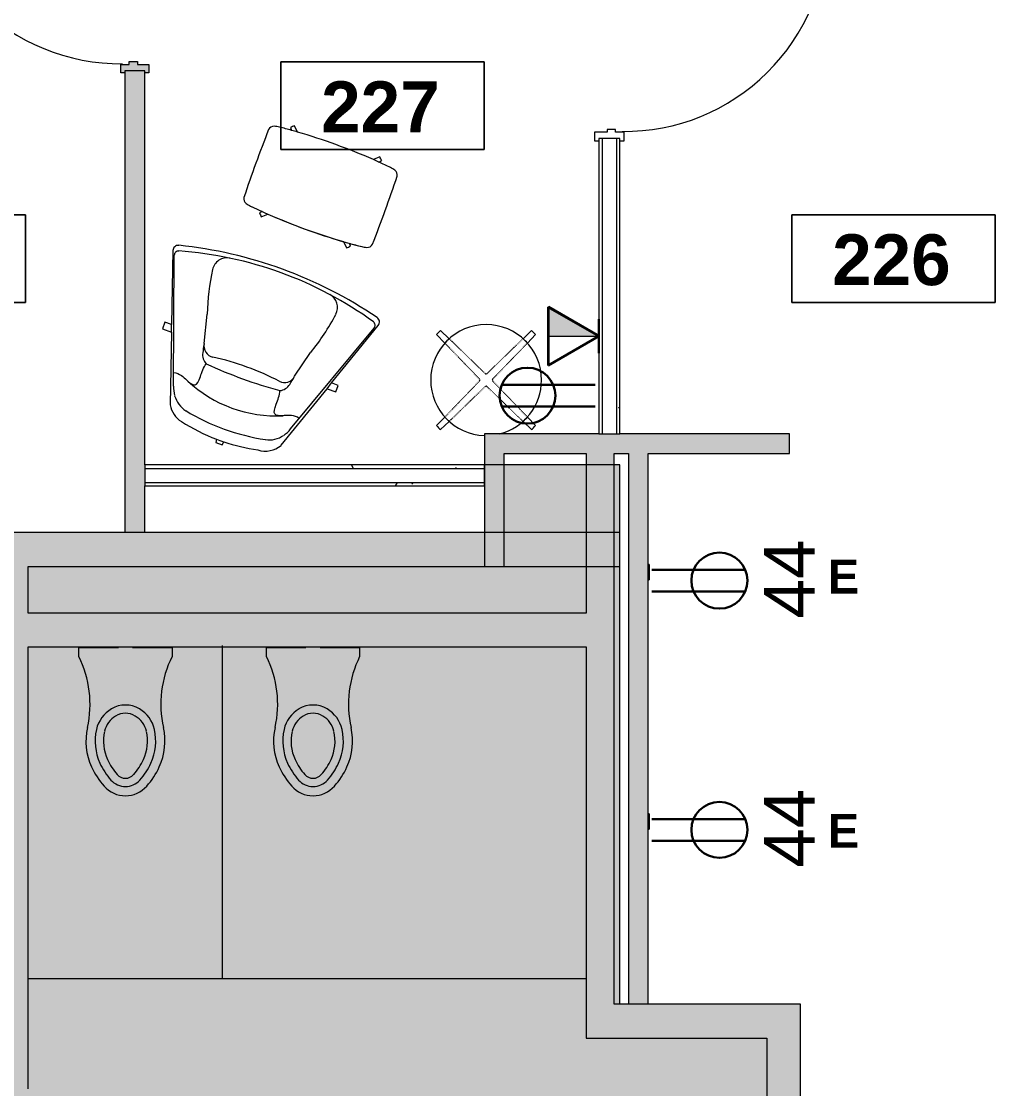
# Model space of a CAD drawing. Header units: inches. Extents: x 1180 to 3050, y -149 to 1363.
# Drawn here: x 2078.4 to 2253.9, y 651.3 to 840.2 of the extents above; entities that cross this region are included whole.
import ezdxf

# ---------------------------------------------------------------- set-up
doc = ezdxf.new("R2010")
doc.units = ezdxf.units.IN
doc.header["$MEASUREMENT"] = 0
doc.linetypes.add('Dash', pattern=[0.25, 0.125, -0.125])
for name, color, linetype, lineweight in [('A-ANNO-NOTE', 131, 'Continuous', 30), ('A-AREA-IDEN', 2, 'Continuous', 9), ('A-COLS', 52, 'Continuous', 13), ('A-DETL', 90, 'Continuous', 9), ('A-DETL-GENF', 92, 'Continuous', 9), ('A-DETL-THIN', 151, 'Continuous', 9), ('A-DOOR', 31, 'Continuous', 13), ('A-WALL', 113, 'Continuous', 13), ('A-WALL-PATT', 111, 'Continuous', 13), ('E-ELEC-FIXT', 91, 'Continuous', 13), ('G-ANNO-TEXT', 231, 'Continuous', 9), ('I-FURN', 30, 'Continuous', 9), ('I-FURN-HDLN', 30, 'Dash', 9), ('I-WALL', 2, 'Continuous', 13), ('P-SANR-FIXT', 6, 'Continuous', 13)]:
    doc.layers.add(name, color=color, linetype=linetype, lineweight=lineweight)
doc.styles.add('Swis721 Lt BT', font='swissl.ttf', dxfattribs={"height": 9})
doc.styles.add('Swis721 Lt BT_B', font='', dxfattribs={"height": 6})
doc.styles.add('Swis721 Lt BT_B_1', font='', dxfattribs={"height": 9})
doc.styles.get('Swis721 Lt BT_B').set_extended_font_data('Swis721 Lt BT', bold=True)
doc.styles.get('Swis721 Lt BT_B_1').set_extended_font_data('Swis721 Lt BT', bold=True)
pattern_1 = [(0, (0, 0), (30.72, 7.68), [1.267, -21.773, 1.267, -21.773, -122.88]), (0, (0, 0), (30.72, 7.68), [-46.08, 1.267, -44.813, 1.267, -21.773, -53.76]), (0, (0, 0), (30.72, 7.68), [-115.2, 1.267, -14.093, 1.267, -37.133]), (120, (11.52, 3.84), (-22.011075, 22.7643), [1.267, -21.773, 1.267, -21.773, -122.88]), (120, (11.52, 3.84), (-22.011075, 22.7643), [-46.08, 1.267, -44.813, 1.267, -21.773, -53.76]), (120, (11.52, 3.84), (-22.011075, 22.7643), [-115.2, 1.267, -14.093, 1.267, -37.133]), (240, (15.36, 19.2), (-8.708925, -30.4443), [1.267, -21.773, 1.267, -21.773, -122.88]), (240, (15.36, 19.2), (-8.708925, -30.4443), [-46.08, 1.267, -44.813, 1.267, -21.773, -53.76]), (240, (15.36, 19.2), (-8.708925, -30.4443), [-115.2, 1.267, -14.093, 1.267, -37.133])]

# ---------------------------------------------------------------- blocks, each defined once
blk = doc.blocks.new('Column Set - Column Set-6509051-FIRST FLOOR POWER _ SIGNAL')
at = {"layer": 'A-COLS', "lineweight": 9}
h = blk.add_hatch(color=7, dxfattribs=at)
h.paths.add_polyline_path([(3038.48, -123.25), (3038.48, -107.25), (3019.98, -107.25), (3019.98, -123.25)], flags=0)
h.paths.add_polyline_path([(2642.36, -123.25), (2651.67, -123.25), (2651.67, -107.25), (2642.36, -107.25)], flags=0)
h.paths.add_polyline_path([(2666.36, -123.25), (2666.36, -107.25), (2655.17, -107.25), (2655.17, -123.25)], flags=0)
h.paths.add_polyline_path([(2411.67, -123.25), (2411.67, -107.25), (2402.36, -107.25), (2402.36, -123.25)], flags=0)
h.paths.add_polyline_path([(2426.36, -123.25), (2426.36, -107.25), (2415.17, -107.25), (2415.17, -123.25)], flags=0)
h.paths.add_polyline_path([(2175.17, -123.25), (2186.36, -123.25), (2186.36, -107.25), (2175.17, -107.25), (2175.17, -115.8)], flags=0)
h.paths.add_polyline_path([(2162.36, -123.25), (2171.67, -123.25), (2171.67, -107.25), (2162.36, -107.25)], flags=0)
h.paths.add_polyline_path([(1922.3, -123.25), (1931.67, -123.25), (1931.67, -107.25), (1922.3, -107.25)], flags=0)
h.paths.add_polyline_path([(1935.17, -123.25), (1946.3, -123.25), (1946.3, -107.25), (1935.17, -107.25), (1935.17, -115.84)], flags=0)
h.paths.add_polyline_path([(1586.3, -123.25), (1586.3, -107.25), (1562.3, -107.25), (1562.3, -123.25), (1566.26, -123.25)], flags=0)
h.paths.add_polyline_path([(1571.47, 54.24), (1582.78, 65.55), (1565.81, 82.52), (1554.5, 71.21), (1567.73, 57.98)], flags=0)
h.paths.add_polyline_path([(3038.48, 111.75), (3038.48, 135.75), (3019.98, 135.75), (3019.98, 111.75), (3020.29, 111.75)], flags=0)
h.paths.add_polyline_path([(2642.36, 111.75), (2666.36, 111.75), (2666.36, 117.5), (2666.31, 117.5), (2666.31, 123.5), (2666.36, 123.5), (2666.36, 135.75), (2642.36, 135.75)], flags=0)
h.paths.add_polyline_path([(2882.36, 111.75), (2906.36, 111.75), (2906.36, 116.09), (2906.29, 116.09), (2906.29, 135.75), (2882.36, 135.75), (2882.36, 117.5)], flags=0)
h.paths.add_polyline_path([(2402.36, 111.75), (2426.36, 111.75), (2426.36, 135.75), (2402.36, 135.75), (2402.36, 123.07)], flags=0)
h.paths.add_polyline_path([(2162.36, 111.75), (2186.36, 111.75), (2186.36, 135.75), (2162.36, 135.75)], flags=0)
h.paths.add_polyline_path([(1922.3, 111.75), (1946.3, 111.75), (1946.3, 135.75), (1922.3, 135.75)], flags=0)
h.paths.add_polyline_path([(1681.4, 111.75), (1705.4, 111.75), (1705.4, 135.75), (1681.4, 135.75)], flags=0)
h.paths.add_polyline_path([(1401.76, 223.95), (1413.08, 235.26), (1396.11, 252.23), (1384.79, 240.92), (1398.32, 227.38)], flags=0)
h.paths.add_polyline_path([(1206.4, 231.75), (1222.4, 231.75), (1222.4, 255.75), (1206.4, 255.75)], flags=0)
h.paths.add_polyline_path([(3038.48, 351.75), (3038.48, 375.75), (3019.98, 375.75), (3019.98, 351.75), (3020.29, 351.75)], flags=0)
h.paths.add_polyline_path([(2886.54, 351.75), (2906.29, 351.75), (2906.29, 360.9), (2906.36, 360.9), (2906.36, 366.59), (2906.29, 366.59), (2906.29, 375.75), (2882.36, 375.75), (2882.36, 351.75)], flags=0)
h.paths.add_polyline_path([(2666.31, 351.75), (2666.36, 351.75), (2666.36, 364), (2666.31, 364), (2666.31, 370), (2666.36, 370), (2666.36, 375.75), (2642.36, 375.75), (2642.36, 351.75)], flags=0)
h.paths.add_polyline_path([(2402.36, 351.75), (2426.36, 351.75), (2426.36, 375.75), (2402.36, 375.75)], flags=0)
h.paths.add_polyline_path([(2178.1, 351.75), (2186.36, 351.75), (2186.36, 373.75), (2162.36, 373.75), (2162.36, 351.75), (2169.13, 351.75)], flags=0)
h.paths.add_polyline_path([(1946.3, 351.75), (1946.3, 373.75), (1922.3, 373.75), (1922.3, 351.75)], flags=0)
h.paths.add_polyline_path([(1465.4, 351.75), (1465.4, 375.75), (1441.4, 375.75), (1441.4, 351.75)], flags=0)
h.paths.add_polyline_path([(2014.17, 433.88), (2016.66, 439.88), (2008.17, 439.88)], flags=0)
h.paths.add_polyline_path([(2016.66, 439.88), (2020.17, 439.88), (2031.14, 450.85), (2024.07, 457.92), (2011.34, 445.19), (2015.59, 440.95)], flags=0)
h.paths.add_polyline_path([(2067.91, 487.62), (2084.88, 504.59), (2077.81, 511.66), (2060.84, 494.69), (2063.67, 491.86)], flags=0)
h.paths.add_polyline_path([(2163.48, 511.88), (2186.36, 511.88), (2186.36, 535.75), (2162.36, 535.75), (2162.36, 512.6)], flags=0)
h.paths.add_polyline_path([(1930.03, 518.02), (1947, 534.99), (1939.93, 542.07), (1922.95, 525.09), (1927.2, 520.85)], flags=0)
h.paths.add_polyline_path([(2118.15, 553.34), (2129.47, 564.66), (2120.98, 573.14), (2109.67, 561.83), (2113.69, 557.8)], flags=0)
h.paths.add_polyline_path([(1983.77, 571.76), (2000.74, 588.73), (1993.67, 595.81), (1976.69, 578.83), (1978.11, 577.42)], flags=0)
h.paths.add_polyline_path([(1856.49, 591.56), (1873.46, 608.53), (1866.39, 615.6), (1849.42, 598.63), (1856.08, 591.97)], flags=0)
h.paths.add_polyline_path([(2886.54, 591.75), (2906.29, 591.75), (2906.29, 611.15), (2906.36, 611.15), (2906.36, 615.75), (2882.36, 615.75), (2882.36, 591.75)], flags=0)
h.paths.add_polyline_path([(3038.48, 591.75), (3038.48, 615.75), (3019.98, 615.75), (3019.98, 591.75), (3036.81, 591.75)], flags=0)
h.paths.add_polyline_path([(2666.36, 591.75), (2666.36, 615.75), (2642.36, 615.75), (2642.36, 591.75), (2661.13, 591.75)], flags=0)
h.paths.add_polyline_path([(2426.36, 591.75), (2426.36, 615.75), (2402.36, 615.75), (2402.36, 591.75), (2408.36, 591.75)], flags=0)
h.paths.add_polyline_path([(1684.58, 591.75), (1705.35, 591.75), (1705.35, 615.75), (1704.32, 615.75), (1704.32, 615.57), (1696.32, 615.57), (1696.32, 615.75), (1681.4, 615.75), (1681.4, 591.75)], flags=0)
h.paths.add_polyline_path([(1465.4, 591.75), (1465.4, 615.75), (1441.4, 615.75), (1441.4, 591.75), (1456.03, 591.75)], flags=0)
h.paths.add_polyline_path([(1206.4, 591.75), (1222.4, 591.75), (1222.4, 615.75), (1206.4, 615.75), (1206.4, 605)], flags=0)
h.paths.add_polyline_path([(1910.23, 645.3), (1927.2, 662.27), (1920.13, 669.34), (1903.16, 652.37)], flags=0)
h.paths.add_polyline_path([(1783.65, 664.39), (1800.63, 681.37), (1793.55, 688.44), (1776.58, 671.47)], flags=0)
h.paths.add_polyline_path([(2056.6, 665.81), (2065.08, 674.29), (2048.11, 691.26), (2039.63, 682.78), (2049.29, 673.12)], flags=0)
h.paths.add_polyline_path([(1837.39, 718.13), (1854.37, 735.11), (1847.29, 742.18), (1830.32, 725.21), (1834.57, 720.96)], flags=0)
h.paths.add_polyline_path([(1990.13, 732.28), (1998.62, 740.76), (1981.64, 757.73), (1973.16, 749.25), (1989.31, 733.09)], flags=0)
h.paths.add_polyline_path([(2163.86, 743.75), (2180.44, 743.75), (2183.07, 761.75), (2160.36, 761.75), (2160.36, 744.08)], flags=0)
h.paths.add_polyline_path([(2184.36, 743.75), (2184.36, 761.75), (2183.36, 761.75), (2183.36, 743.75)], flags=0)
h.paths.add_polyline_path([(1705.4, 831.75), (1705.4, 855.75), (1681.4, 855.75), (1681.4, 831.75)], flags=0)
h.paths.add_polyline_path([(1206.4, 831.75), (1222.4, 831.75), (1222.4, 855.75), (1206.4, 855.75)], flags=0)
h.paths.add_polyline_path([(1465.4, 831.75), (1465.4, 855.75), (1441.4, 855.75), (1441.4, 831.75)], flags=0)
h.paths.add_polyline_path([(3019.98, 853.75), (3038.48, 853.75), (3038.48, 871.75), (3043.98, 874.5), (3043.98, 877.75), (3019.98, 877.75), (3019.98, 862.5)], flags=0)
h.paths.add_polyline_path([(2882.36, 853.75), (2906.36, 853.75), (2906.36, 877.75), (2882.36, 877.75), (2882.36, 865.49)], flags=0)
h.paths.add_polyline_path([(2650.11, 853.75), (2666.36, 853.75), (2666.36, 877.75), (2642.36, 877.75), (2642.36, 853.75)], flags=0)
h.paths.add_polyline_path([(2402.36, 853.75), (2426.36, 853.75), (2426.36, 877.75), (2402.36, 877.75)], flags=0)
h.paths.add_polyline_path([(2184.36, 859.75), (2184.36, 877.75), (2160.36, 877.75), (2160.36, 859.75), (2178.1, 859.75)], flags=0)
h.paths.add_polyline_path([(1946.9, 871.75), (1946.9, 895.75), (1928.9, 895.75), (1928.9, 871.75)], flags=0)
h.paths.add_polyline_path([(1922.9, 1071.75), (1946.9, 1071.75), (1946.9, 1095.75), (1922.9, 1095.75)], flags=0)
h.paths.add_polyline_path([(1705.4, 1071.75), (1705.4, 1095.75), (1681.4, 1095.75), (1681.4, 1071.75)], flags=0)
h.paths.add_polyline_path([(1441.4, 1071.75), (1465.4, 1071.75), (1465.4, 1095.75), (1441.4, 1095.75), (1441.4, 1073.89)], flags=0)
h.paths.add_polyline_path([(1212.03, 1071.75), (1222.4, 1071.75), (1222.4, 1095.75), (1206.4, 1095.75), (1206.4, 1071.75), (1208.68, 1071.75)], flags=0)
h.paths.add_polyline_path([(1922.9, 1191.75), (1946.9, 1191.75), (1946.9, 1215.75), (1922.9, 1215.75)], flags=0)
h.paths.add_polyline_path([(1946.9, 1338.25), (1946.9, 1356.25), (1940.4, 1356.25), (1938.9, 1354.75), (1922.9, 1354.75), (1922.9, 1338.25)], flags=0)
h.paths.add_polyline_path([(1799.9, 1338.25), (1823.9, 1338.25), (1823.87, 1354.75), (1799.9, 1354.75)], flags=0)
h.paths.add_polyline_path([(1705.4, 1338.25), (1705.4, 1354.75), (1681.4, 1354.75), (1681.4, 1338.25), (1695.06, 1338.25)], flags=0)
h.paths.add_polyline_path([(1566.26, 1338.25), (1586.9, 1338.25), (1586.9, 1354.75), (1562.9, 1354.75), (1562.9, 1338.25)], flags=0)
h.paths.add_polyline_path([(1185.4, 1338.25), (1222.4, 1338.25), (1222.4, 1354.75), (1185.4, 1354.75)], flags=0)
h.paths.add_polyline_path([(1445.44, 1338.25), (1465.4, 1338.25), (1465.4, 1354.75), (1441.4, 1354.75), (1441.4, 1338.25)], flags=0)
h.paths.add_polyline_path([(1340.84, 1338.25), (1343.9, 1338.25), (1343.9, 1354.75), (1319.9, 1354.75), (1319.9, 1338.25)], flags=0)
at = {"layer": 'A-COLS', "color": 8, "lineweight": 20}
for p, q in [((2184.36, 761.75), (2160.36, 761.75)), ((2160.36, 761.75), (2160.36, 743.75)), ((2184.36, 743.75), (2184.36, 761.75)), ((2160.36, 743.75), (2184.36, 743.75))]:
    blk.add_line(p, q, dxfattribs=at)
blk = doc.blocks.new('Door - Single - Solid Door-6530652-FIRST FLOOR POWER _ SIGNAL')
at = {"layer": 'A-DOOR'}
h = blk.add_hatch(color=250, dxfattribs=at)
h.paths.add_polyline_path([(22.12, 2.41), (22.12, 0.41), (21.62, 0.41), (21.62, -1.09), (22.12, -1.09), (22.12, -2.59), (23.62, -2.59), (23.62, -1.84), (23.24, -1.84), (23.24, 1.66), (23.62, 1.66), (23.62, 2.41), (23.24, 2.41)], flags=0)
h.paths.add_polyline_path([(-15.63, 2.41), (-15.63, 1.66), (-15.26, 1.66), (-15.26, -1.84), (-15.63, -1.84), (-15.63, -2.59), (-14.13, -2.59), (-14.13, -1.09), (-13.63, -1.09), (-13.63, 0.41), (-14.13, 0.41), (-14.13, 2.41), (-15.26, 2.41)], flags=0)
at = {"layer": 'A-DOOR', "color": 8, "lineweight": 20}
for p, q in [((-15.63, 2.41), (-14.13, 2.41)), ((-15.63, 1.66), (-15.63, 2.41)), ((-14.13, 2.41), (-14.13, 0.41)), ((22.12, 2.41), (23.62, 2.41)), ((22.12, 0.41), (22.12, 2.41)), ((23.62, 2.41), (23.62, 1.66)), ((-14.13, 0.41), (-13.63, 0.41)), ((-13.63, 0.41), (-13.63, -1.09)), ((21.62, 0.41), (22.12, 0.41)), ((21.62, -1.09), (21.62, 0.41)), ((-15.63, -2.59), (-15.63, -1.84)), ((-14.13, -1.09), (-14.13, -2.59)), ((-13.63, -1.09), (-14.13, -1.09)), ((-13.03, -1.62), (-14.01, -2.59)), ((12.42, -27.07), (-13.03, -1.62)), ((22.12, -1.09), (21.62, -1.09)), ((22.12, -2.59), (22.12, -1.09)), ((23.62, -1.84), (23.62, -2.59)), ((-14.13, -2.59), (-15.63, -2.59)), ((-14.01, -2.59), (11.45, -28.04)), ((23.62, -2.59), (22.12, -2.59)), ((11.45, -28.04), (12.42, -27.07))]:
    blk.add_line(p, q, dxfattribs=at)
at = {"layer": 'A-DOOR', "lineweight": 9}
blk.add_arc((-14.01, -2.59), 36, 315, 0.5, dxfattribs=at)
blk = doc.blocks.new('Door - Single - Full Lite-6933096-FIRST FLOOR POWER _ SIGNAL')
at = {"layer": 'A-DOOR'}
for p, q in [((-14.01, 38.71), (-12.63, 38.71)), ((-14.01, 2.71), (-14.01, 38.71)), ((-12.63, 38.71), (-12.63, 2.71)), ((-12.63, 2.71), (-14.01, 2.71))]:
    blk.add_line(p, q, dxfattribs=at)
at = {"layer": 'A-DOOR', "lineweight": 9}
for p, q in [((-15.63, 2.71), (-15.63, 1.96)), ((-14.13, 2.71), (-15.63, 2.71)), ((-14.13, 1.21), (-14.13, 2.71)), ((23.62, 2.71), (22.12, 2.71)), ((22.12, 2.71), (22.12, 1.21)), ((23.62, 1.96), (23.62, 2.71)), ((-13.63, 1.21), (-14.13, 1.21)), ((-13.63, -0.29), (-13.63, 1.21)), ((22.12, 1.21), (21.62, 1.21)), ((21.62, 1.21), (21.62, -0.29)), ((-15.63, -1.79), (-15.63, -2.54)), ((-14.13, -2.54), (-14.13, -0.29)), ((-14.13, -0.29), (-13.63, -0.29)), ((21.62, -0.29), (22.12, -0.29)), ((22.12, -0.29), (22.12, -2.54)), ((23.62, -2.54), (23.62, -1.79)), ((-15.63, -2.54), (-14.13, -2.54)), ((22.12, -2.54), (23.62, -2.54))]:
    blk.add_line(p, q, dxfattribs=at)
blk.add_arc((-14.01, 2.71), 36, 359.5, 90, dxfattribs=at)
blk = doc.blocks.new('Table-Coffee-Teknion-BBCTC_Cosmos_Small-R2013 - 17 3_4_ High-6615384-FIRST FLOOR POWER _ SIGNAL')
at = {"layer": 'I-FURN'}
for p, q in [((-8.77, 8.06), (-7.31, 6.55)), ((-6.54, 7.32), (-8.05, 8.78)), ((8.05, 8.78), (6.54, 7.32)), ((7.31, 6.55), (8.77, 8.06)), ((-7.31, -6.55), (-8.77, -8.06)), ((-8.05, -8.78), (-6.54, -7.32)), ((6.54, -7.32), (8.05, -8.78)), ((8.77, -8.06), (7.31, -6.55))]:
    blk.add_line(p, q, dxfattribs=at)
for radius, start, end in [(9.81, 360, 180), (11.91, 132.513, 137.408), (11.91, 42.592, 47.4811), (9.81, 131.7705, 138.1519), (9.81, 131.7705, 138.1519), (9.81, 41.8481, 48.2237), (9.81, 41.8481, 48.2237), (9.81, 180, 268.1599), (9.81, 284.0349, 360), (9.81, 221.8481, 228.2237), (9.81, 221.8481, 228.2237), (9.81, 311.7705, 318.1849), (9.81, 311.7705, 318.1514), (11.91, 222.592, 227.4811), (11.91, 312.513, 317.4079)]:
    blk.add_arc((0, 0), radius, start, end, dxfattribs=at)
at = {"layer": 'I-FURN-HDLN'}
for p, q in [((-1.13, 0.14), (-7.31, 6.55)), ((-6.54, 7.32), (-0.14, 1.13)), ((0.14, 1.13), (6.54, 7.32)), ((7.31, 6.55), (1.13, 0.14)), ((-7.31, -6.55), (-1.13, -0.13)), ((-0.14, -1.13), (-6.54, -7.32)), ((6.54, -7.32), (0.14, -1.14)), ((1.14, -0.14), (7.31, -6.54))]:
    blk.add_line(p, q, dxfattribs=at)
for centre, start, end in [((-1.29, 0), 319.2979, 41.4043), ((0, 1.29), 228.5957, 311.4043), ((1.29, 0), 138.6476, 223.9721), ((0, -1.29), 47.5735, 131.4196)]:
    blk.add_arc(centre, 0.206, start, end, dxfattribs=at)
blk = doc.blocks.new('Seating-Lounge_Chair-Teknion-BBMC_Metropolitan-R2013 - Lounge Chair-6933752-FIRST FLOOR POWER _ SIGNAL')
at = {"layer": 'I-FURN'}
for p, q in [((-0.6, 16.36), (-0.69, 15.74)), ((0.6, 16.36), (-0.6, 16.36)), ((0.68, 15.74), (0.6, 16.36)), ((-10.46, 12.84), (-14.66, 0.64)), ((14.66, 0.64), (10.46, 12.84)), ((-11.03, 9.54), (-18.84, -12.29)), ((11.03, 9.54), (18.84, -12.29)), ((-14.66, 0.64), (-16.34, 0.62)), ((-16.34, 0.62), (-16.34, -0.58)), ((-14.66, 0.64), (-15.08, -0.6)), ((-8.51, 0.55), (-9.74, -4.39)), ((8.51, 0.55), (9.77, -4.5)), ((16.34, 0.62), (14.66, 0.64)), ((14.66, 0.64), (15.08, -0.6)), ((16.34, -0.58), (16.34, 0.62)), ((-15.08, -0.6), (-19.35, -12.99)), ((-16.34, -0.58), (-15.08, -0.6)), ((15.08, -0.6), (16.34, -0.58)), ((19.35, -12.99), (15.08, -0.6))]:
    blk.add_line(p, q, dxfattribs=at)
for centre, radius, start, end in [((0.14, -18.2), 33.94, 91.3936, 101.9016), ((-0.03, 0.33), 15.43, 87.321, 92.397), ((0.14, -18.2), 33.94, 77.3677, 89.0817), ((-6.64, 10.6), 4.43, 92.8494, 149.6225), ((0.02, -25.42), 39, 78.9113, 101.0887), ((6.64, 10.6), 4.43, 30.3775, 77.955), ((-6.62, 8.47), 4.46, 101.0887, 144.9113), ((6.62, 8.47), 4.46, 35.0887, 78.9113), ((-5.4, 7.6), 5.96, 144.9113, 161.0887), ((0, -13.43), 23.05, 67.077, 112.923), ((5.4, 7.6), 5.96, 18.9113, 35.0887), ((-5.99, 1.79), 2.23, 115.1566, 169.8557), ((0, -78), 82.11, 85.1543, 94.8457), ((5.99, 1.79), 2.23, 10.1443, 64.8434), ((-6.53, 0.33), 1.99, 82.4293, 173.5707), ((26.42, -5.66), 35.49, 167.2304, 169.6334), ((0, 49.5), 47.61, 262.4293, 277.51), ((6.53, 0.33), 1.99, 6.4293, 98.9009), ((-26.42, -5.66), 35.49, 10.3666, 12.7696), ((29.35, -17.86), 41.36, 160.98, 172.2111), ((-29.36, -17.87), 41.36, 7.7889, 18.8554), ((-18.45, -13.3), 0.949, 161, 255.9502), ((-18.11, -12.55), 0.766, 160.3349, 252.0903), ((-9.05, -12.61), 2.59, 172.2111, 262.2111), ((9.04, -12.61), 2.59, 277.7889, 7.7889), ((18.11, -12.55), 0.766, 287.9097, 19.6651), ((18.45, -13.3), 0.949, 284.0498, 19), ((0, 60.44), 76.97, 255.9502, 284.0498), ((0, 51.1), 66.95, 254.0922, 285.9078)]:
    blk.add_arc(centre, radius, start, end, dxfattribs=at)
for points in [[(-11.85, 7.26), (-10.78, 6.94), (-8.92, 7.91), (-7.24, 8.38), (-7.1, 6.73), (-7.2, 4.55), (-6.94, 3.81)], [(11.85, 7.26), (10.78, 6.94), (8.92, 7.91), (7.24, 8.38), (7.1, 6.73), (7.2, 4.55), (6.94, 3.81)]]:
    blk.add_open_spline(points, degree=3, knots=[0, 0, 0, 0, 0.1414553, 0.2981065, 0.4572853, 0.5889724, 0.5889724, 0.5889724, 0.5889724], dxfattribs=at)
blk = doc.blocks.new('Seating-Ottoman-Teknion-BBMD_Metropolitan-R2013 - Ottoman-6935188-FIRST FLOOR POWER _ SIGNAL')
at = {"layer": 'I-FURN'}
for p, q in [((-8.59, 8.03), (-8.23, 7.64)), ((-7.14, 7.72), (-8.04, 8.58)), ((8.04, 8.58), (7.14, 7.72)), ((8.23, 7.64), (8.59, 8.03)), ((-8.23, -7.64), (-8.59, -8.03)), ((-8.04, -8.58), (-7.14, -7.72)), ((7.14, -7.72), (8.04, -8.58)), ((8.59, -8.03), (8.23, -7.64))]:
    blk.add_line(p, q, dxfattribs=at)
for centre, radius, start, end in [((0, -98.88), 106.84, 94.4167, 95.6203), ((0, 0), 11.76, 133.134, 136.9415), ((0, -98.88), 106.84, 93.8299, 94.4167), ((0, -98.88), 106.84, 86.1701, 93.8299), ((0, -98.88), 106.84, 85.5833, 86.1701), ((0, 0), 11.76, 43.0585, 46.866), ((0, -98.88), 106.84, 84.3787, 85.5833), ((226.06, 0), 238.25, 178.4646, 181.5354), ((-11.09, 6.29), 1.02, 106.2666, 174.6989), ((-9.97, 2.46), 5.01, 95.6203, 106.2666), ((9.97, 2.46), 5.01, 73.7334, 84.3787), ((11.09, 6.29), 1.02, 6.6724, 73.7334), ((-226.06, 0), 238.25, 358.4588, 1.5412), ((-11.09, -6.29), 1.02, 185.3011, 253.7334), ((-9.97, -2.46), 5.01, 253.7334, 264.3797), ((0, 98.88), 106.84, 264.3797, 275.6213), ((0, 98.88), 106.84, 264.3797, 265.5833), ((0, 98.88), 106.84, 264.3797, 275.6213), ((0, 98.88), 106.84, 274.4167, 275.6213), ((9.97, -2.46), 5.01, 275.6213, 286.2666), ((11.09, -6.29), 1.02, 286.2666, 353.3276), ((0, 0), 11.76, 223.0585, 226.866), ((0, 98.88), 106.84, 266.1701, 273.8299), ((0, 0), 11.76, 313.134, 316.9415)]:
    blk.add_arc(centre, radius, start, end, dxfattribs=at)
blk = doc.blocks.new('P-Toilet-Wall-3D - Wall Mount-6954271-FIRST FLOOR POWER _ SIGNAL')
at = {"layer": 'P-SANR-FIXT', "lineweight": 9}
for p, q in [((1981.63, 863.25), (1983.25, 863.25)), ((1983.25, 863.25), (1983.25, 856.25)), ((1983.25, 856.25), (1983.31, 856.25)), ((1983.31, 853.75), (1983.25, 853.75)), ((1983.25, 853.75), (1983.25, 846.75)), ((1983.25, 846.75), (1981.63, 846.75))]:
    blk.add_line(p, q, dxfattribs=at)
for centre, radius, start, end in [((1966.67, 851.06), 10.93, 77.296, 114.704), ((1973.21, 880.09), 18.83, 257.296, 296.5385), ((1967.99, 848.19), 14.09, 114.704, 131.296), ((1966.67, 851.06), 9.3, 77.296, 114.704), ((1967.46, 854.56), 5.71, 30.704, 77.296), ((1962.01, 855), 5.03, 131.296, 228.704), ((1967.99, 848.19), 12.47, 114.704, 131.296), ((1967.99, 848.19), 11, 114.704, 131.296), ((1966.67, 851.06), 7.83, 77.296, 114.704), ((1967.46, 854.56), 4.24, 30.704, 77.296), ((1962.01, 855), 3.4, 131.296, 228.704), ((1962.01, 855), 1.93, 131.296, 228.704), ((1968.18, 855), 3.4, 329.296, 30.704), ((1968.18, 855), 4.87, 329.296, 30.704), ((1967.99, 861.8), 12.47, 228.704, 245.296), ((1967.99, 861.8), 11, 228.704, 245.296), ((1967.46, 855.43), 4.24, 282.704, 329.296), ((1967.46, 855.43), 5.71, 282.704, 329.296), ((1967.99, 861.8), 14.09, 228.704, 245.296), ((1966.67, 858.93), 9.3, 245.296, 282.704), ((1966.67, 858.93), 7.83, 245.296, 282.704), ((1966.67, 858.93), 10.93, 245.296, 282.704), ((1973.21, 829.9), 18.83, 63.4615, 102.704)]:
    blk.add_arc(centre, radius, start, end, dxfattribs=at)
blk = doc.blocks.new('PS - Power Device _Wall Base_ - Duplex-7204574-FIRST FLOOR POWER _ SIGNAL')
at = {"layer": 'E-ELEC-FIXT', "lineweight": 9}
for p, q in [((2189.55, 744.12), (2189.36, 744.12)), ((2189.55, 744.12), (2189.55, 741.37)), ((2189.36, 741.37), (2189.55, 741.37))]:
    blk.add_line(p, q, dxfattribs=at)
blk = doc.blocks.new('Room Tag - Number Only-4120135-FIRST FLOOR POWER _ SIGNAL')
at = {"layer": 'A-AREA-IDEN'}
for p, q in [((-0.1881, -0.1636), (-0.1881, -0.0018)), ((-0.1881, -0.0018), (0.1869, -0.0018)), ((0.1869, -0.0018), (-0.1881, -0.0018)), ((-0.1881, -0.0018), (-0.1881, -0.1636)), ((0.1869, -0.0018), (0.1869, -0.1636)), ((0.1869, -0.1636), (0.1869, -0.0018)), ((0.1869, -0.1636), (-0.1881, -0.1636)), ((-0.1881, -0.1636), (0.1869, -0.1636))]:
    blk.add_line(p, q, dxfattribs=at)

msp = doc.modelspace()

# ---------------------------------------------------------------- hatches: boundary and pattern name
at = {"layer": 'A-ANNO-NOTE', "lineweight": 9}
msp.add_hatch(color=256, dxfattribs=at).paths.add_polyline_path([(2180.68, 784.53), (2171.74, 789.69), (2171.74, 784.53), (2178.1, 784.53)], flags=0)
at = {"layer": 'A-DETL-GENF'}
h = msp.add_hatch(color=9, dxfattribs=at)
h.paths.add_polyline_path([(2242.5, 433.75), (2318.36, 433.75), (2318.36, 433.88), (2238.98, 433.88), (2238.98, 433.75)], flags=0)
h.paths.add_polyline_path([(2236.03, 433.75), (2237.48, 433.75), (2237.48, 434.63), (2236.98, 434.63), (2236.98, 436.13), (2237.48, 436.13), (2237.48, 440.63), (2238.98, 440.63), (2238.98, 439.88), (2312.36, 439.88), (2312.36, 523.75), (2252.36, 523.75), (2252.36, 529.75), (2186.36, 529.75), (2186.36, 439.88), (2199.73, 439.88), (2199.73, 440.63), (2201.23, 440.63), (2201.23, 436.13), (2201.73, 436.13), (2201.73, 434.63), (2201.23, 434.63), (2201.23, 433.75), (2210.93, 433.75)], flags=0)
h.paths.add_polyline_path([(2116.17, 433.75), (2199.73, 433.75), (2199.73, 433.88), (2180.36, 433.88), (2180.36, 492.48), (2156.36, 516.48), (2156.34, 537.25), (2156.08, 536.98), (2155.02, 538.04), (2158.2, 541.23), (2157.85, 541.58), (2158.91, 542.64), (2159.26, 542.29), (2160.32, 543.35), (2161.38, 542.29), (2160.85, 541.76), (2166.86, 535.75), (2235.86, 535.75), (2235.86, 637.75), (2210.36, 637.75), (2210.36, 660.25), (2178.36, 660.25), (2178.36, 729.5), (2079.57, 729.5), (2079.57, 651.32), (2101.34, 629.55), (2111.53, 629.55), (2111.53, 591.08), (2133.1, 569.51), (2133.63, 570.04), (2134.69, 568.98), (2133.63, 567.92), (2133.98, 567.57), (2132.92, 566.5), (2132.57, 566.86), (2129.39, 563.68), (2128.94, 564.13), (2118.15, 553.34), (2109.67, 561.83), (2097.76, 549.92), (2098.29, 549.39), (2097.23, 548.33), (2094.05, 551.51), (2093.69, 551.16), (2092.63, 552.22), (2092.99, 552.57), (2091.93, 553.63), (2092.99, 554.69), (2093.52, 554.16), (2106.1, 566.74), (2094.78, 578.06), (2094.78, 627.63), (1963.39, 759.02), (1912.55, 759.02), (1904.49, 767.09), (1894.28, 756.88), (1894.81, 756.35), (1893.75, 755.29), (1892.69, 756.35), (1892.34, 756), (1891.28, 757.06), (1891.63, 757.41), (1888.45, 760.59), (1889.51, 761.66), (1890.04, 761.12), (1900.24, 771.33), (1875.62, 795.95), (1875.09, 795.42), (1874.03, 796.48), (1877.21, 799.66), (1876.86, 800.02), (1877.92, 801.08), (1878.27, 800.72), (1879.34, 801.78), (1880.4, 800.72), (1879.87, 800.19), (1903.31, 776.75), (1983.31, 776.75), (1983.31, 871.75), (1928.9, 871.75), (1928.9, 959.75), (1865.9, 959.75), (1865.9, 916.75), (1771.27, 916.75), (1771.27, 857.51), (1871.24, 857.51), (1846.9, 833.16), (1852.11, 827.95), (1852.64, 828.48), (1853.7, 827.42), (1852.64, 826.36), (1853, 826), (1851.94, 824.94), (1851.58, 825.3), (1848.4, 822.11), (1847.34, 823.17), (1847.87, 823.7), (1842.79, 828.78), (1798.27, 828.78), (1798.27, 839.78), (1775.27, 839.78), (1775.27, 828.78), (1765.27, 828.78), (1765.27, 770.28), (1819.19, 770.28), (1819.87, 769.6), (1820.4, 770.13), (1821.46, 769.07), (1820.4, 768.01), (1820.76, 767.65), (1819.7, 766.59), (1819.34, 766.95), (1816.16, 763.76), (1815.65, 764.28), (1771.27, 764.28), (1771.27, 685.26), (1780.83, 675.71), (1842.52, 737.4), (1841.79, 738.13), (1844.97, 741.31), (1844.62, 741.67), (1845.68, 742.73), (1846.04, 742.37), (1847.1, 743.44), (1848.16, 742.37), (1847.63, 741.84), (1859.19, 730.28), (1862.29, 733.37), (1861.76, 733.9), (1862.82, 734.96), (1866, 731.78), (1866.35, 732.13), (1867.41, 731.07), (1867.06, 730.72), (1868.12, 729.66), (1867.06, 728.6), (1866.53, 729.13), (1863.44, 726.03), (2064.41, 525.06), (2065.76, 526.41), (2065.23, 526.94), (2066.29, 528), (2067.35, 526.94), (2067.71, 527.29), (2068.77, 526.23), (2068.41, 525.88), (2071.6, 522.7), (2070.54, 521.64), (2070.01, 522.17), (2068.65, 520.82), (2083.73, 505.74), (2084.26, 506.27), (2085.32, 505.21), (2084.79, 504.68), (2084.88, 504.59), (2084.35, 504.06), (2084.62, 503.79), (2083.56, 502.73), (2083.29, 503), (2020.17, 439.88), (2116.17, 439.88), (2116.17, 464.81), (2107.24, 473.74), (2106.71, 473.21), (2105.65, 474.27), (2108.84, 477.45), (2108.48, 477.81), (2109.54, 478.87), (2109.9, 478.51), (2110.96, 479.57), (2112.02, 478.51), (2111.49, 477.98), (2122.17, 467.3), (2122.17, 433.88), (2014.17, 433.88), (2014.3, 433.75), (2113.69, 433.75)], flags=0)
h.paths.add_polyline_path([(2011.34, 445.19), (2024.07, 457.92), (2026.9, 455.09), (2063.67, 491.86), (2060.84, 494.69), (2073.57, 507.42), (1996.49, 584.49), (1983.77, 571.76), (1976.69, 578.83), (1989.42, 591.56), (1922.95, 658.03), (1910.23, 645.3), (1903.16, 652.37), (1915.88, 665.1), (1850.12, 730.86), (1837.39, 718.13), (1834.57, 720.96), (1797.8, 684.19), (1800.63, 681.37), (1787.9, 668.64), (1805.58, 650.96), (1801.33, 646.72), (1831.03, 617.02), (1835.27, 621.26), (1853.66, 602.88), (1866.39, 615.6), (1873.46, 608.53), (1860.73, 595.81), (1879.11, 577.42), (1874.87, 573.18), (1904.57, 543.48), (1908.81, 547.72), (1927.2, 529.34), (1939.93, 542.07), (1947, 534.99), (1934.27, 522.27), (1952.65, 503.88), (1948.41, 499.64), (1978.11, 469.94), (1982.35, 474.18), (2007.1, 449.43)], flags=0)
h.paths.add_polyline_path([(2180.36, 500.97), (2180.36, 511.88), (2169.45, 511.88), (2178.1, 503.23)], flags=0)
h.paths.add_polyline_path([(2242.5, 535.75), (2252.36, 535.75), (2252.36, 637.75), (2241.86, 637.75), (2241.86, 535.75)], flags=0)
h.paths.add_polyline_path([(2110.34, 570.99), (2116.74, 577.38), (2105.53, 588.59), (2105.53, 623.55), (2100.78, 623.55), (2100.78, 580.54), (2109.67, 571.66)], flags=0)
h.paths.add_polyline_path([(2073.57, 657.32), (2073.57, 743.75), (2013.31, 743.75), (2013.31, 759.02), (1971.87, 759.02), (1977.4, 753.49), (1981.64, 757.73), (1998.62, 740.76), (1994.37, 736.52), (2043.87, 687.02), (2048.11, 691.26), (2065.08, 674.29), (2060.84, 670.05), (2065.08, 665.81)], flags=0)
h.paths.add_polyline_path([(2184.36, 666.25), (2184.36, 743.75), (2183.36, 743.75), (2183.36, 666.25)], flags=0)
h.paths.add_polyline_path([(2080.07, 735.5), (2178.36, 735.5), (2178.36, 743.75), (2079.57, 743.75), (2079.57, 735.5)], flags=0)
h.paths.add_polyline_path([(1920.48, 765.02), (1983.31, 765.02), (1983.31, 770.75), (1909.31, 770.75), (1915.04, 765.02)], flags=0)
h.paths.add_polyline_path([(1990.13, 765.02), (2013.31, 765.02), (2013.31, 871.75), (1989.31, 871.75), (1989.31, 765.02)], flags=0)
h.paths.add_polyline_path([(1771.77, 832.28), (1771.77, 845.78), (1804.27, 845.78), (1804.27, 834.78), (1840.03, 834.78), (1856.76, 851.51), (1771.27, 851.51), (1771.27, 832.28)], flags=0)
h.paths.add_polyline_path([(1940.9, 895.75), (1940.9, 967.84), (1839, 967.84), (1839, 922.75), (1862.4, 922.75), (1862.4, 963.25), (1934.9, 963.25), (1934.9, 895.75)], flags=0)
h.paths.add_polyline_path([(1791.67, 922.75), (1833, 922.75), (1833, 967.84), (1771.27, 967.84), (1771.27, 966.47), (1772.02, 966.47), (1772.02, 964.97), (1767.52, 964.97), (1767.52, 964.47), (1766.02, 964.47), (1766.02, 964.97), (1765.27, 964.97), (1765.27, 928.72), (1766.02, 928.72), (1766.02, 929.22), (1767.52, 929.22), (1767.52, 928.72), (1772.02, 928.72), (1772.02, 927.22), (1771.27, 927.22), (1771.27, 922.75), (1772.02, 922.75)], flags=0)
h.paths.add_polyline_path([(1904.97, 949.63), (1904.97, 949.63), (1905.38, 950.16)], flags=0)
h.paths.add_polyline_path([(1874.97, 949.63), (1874.97, 949.63), (1875.38, 950.16)], flags=0)
at = {"layer": 'A-WALL-PATT', "lineweight": 9}
h = msp.add_hatch(color=7, dxfattribs=at)
h.paths.add_polyline_path([(2100.23, 749.75), (2100.23, 831.5), (2096.73, 831.5), (2096.73, 749.75)], flags=0)
h.paths.add_polyline_path([(2096.95, 870), (2100.23, 870), (2100.23, 871.75), (2096.73, 871.75), (2096.73, 870)], flags=0)
h = msp.add_hatch(dxfattribs=at)
h.set_pattern_fill('FP_4', color=256, style=0, pattern_type=2)
h.set_pattern_definition(pattern_1)
h.paths.add_polyline_path([(2181.23, 767.25), (2181.23, 819.5), (2180.61, 819.5), (2180.61, 767.25)], flags=0)
h.paths.add_polyline_path([(2181.23, 858), (2181.23, 859.75), (2180.61, 859.75), (2180.61, 858)], flags=0)
h = msp.add_hatch(dxfattribs=at)
h.set_pattern_fill('FP_4', color=256, style=0, pattern_type=2)
h.set_pattern_definition(pattern_1)
h.paths.add_polyline_path([(2183.98, 767.25), (2184.36, 767.25), (2184.36, 819.5), (2183.73, 819.5), (2183.73, 767.25)], flags=0)
h.paths.add_polyline_path([(2184.36, 858), (2184.36, 859.75), (2183.73, 859.75), (2183.73, 858)], flags=0)
for points in [[(2162, 761.75), (2163.86, 761.75), (2163.86, 767.25), (2160.36, 767.25), (2160.36, 761.75), (2161.19, 761.75)], [(2189.36, 763.75), (2214.36, 763.75), (2214.36, 767.25), (2163.86, 767.25), (2163.86, 763.75), (2185.86, 763.75)], [(2178.36, 660.25), (2183.36, 660.25), (2183.36, 763.75), (2178.36, 763.75), (2178.36, 761.75), (2183.07, 761.75), (2180.44, 743.75), (2178.36, 743.75), (2178.36, 666.25)], [(2185.86, 666.25), (2189.36, 666.25), (2189.36, 763.75), (2185.86, 763.75), (2185.86, 709.2)], [(2163.86, 743.75), (2160.36, 744.08), (2160.36, 749.75), (2019.31, 749.75), (2019.31, 743.75), (2145.89, 743.75)], [(2079.57, 651.32), (2079.57, 743.75), (2073.57, 743.75), (2073.57, 657.32), (2073.8, 657.1)], [(2178.1, 729.5), (2178.36, 729.5), (2178.36, 735.5), (2079.57, 735.5), (2079.57, 729.5), (2145.89, 729.5)], [(2094.78, 627.63), (2094.78, 629.55), (2101.34, 629.55), (2060.84, 670.05), (2056.6, 665.81), (2065.31, 657.1)], [(2183.83, 660.25), (2216.36, 660.25), (2216.36, 666.25), (2183.36, 666.25), (2183.36, 660.25)], [(2215.71, 637.75), (2216.36, 637.75), (2216.36, 660.25), (2210.36, 660.25), (2210.36, 637.75), (2210.86, 637.75)]]:
    msp.add_hatch(color=7, dxfattribs=at).paths.add_polyline_path(points, flags=0)
h = msp.add_hatch(dxfattribs=at)
h.set_pattern_fill('FP_4', color=256, style=0, pattern_type=2)
h.set_pattern_definition(pattern_1)
h.paths.add_polyline_path([(2160.36, 761.12), (2160.36, 761.75), (2100.23, 761.75), (2100.23, 761.12), (2159.03, 761.12)], flags=0)
h = msp.add_hatch(dxfattribs=at)
h.set_pattern_fill('FP_4', color=256, style=0, pattern_type=2)
h.set_pattern_definition(pattern_1)
h.paths.add_polyline_path([(2155.55, 758), (2160.36, 758), (2160.36, 758.62), (2100.23, 758.62), (2100.23, 758), (2145.89, 758)], flags=0)

# ---------------------------------------------------------------- linework, layer by layer
at = {"layer": 'A-ANNO-NOTE'}
for p, q in [((2180.61, 784.5), (2171.68, 789.65)), ((2171.68, 779.34), (2171.68, 789.65)), ((2180.68, 784.53), (2171.74, 789.69)), ((2171.74, 779.38), (2171.74, 789.69)), ((2180.61, 787.5), (2180.61, 781.5)), ((2180.61, 784.5), (2171.68, 779.34)), ((2180.68, 784.53), (2171.74, 779.38)), ((2179.95, 775.9), (2163.43, 775.9)), ((2179.95, 772.07), (2163.43, 772.07)), ((2179.95, 772.07), (2163.43, 772.07)), ((2190.01, 743.17), (2206.54, 743.17)), ((2190.01, 743.17), (2206.54, 743.17)), ((2190.01, 739.34), (2206.54, 739.34)), ((2190.01, 699.04), (2206.54, 699.04)), ((2190.01, 699.04), (2206.54, 699.04)), ((2190.01, 695.21), (2206.54, 695.21))]:
    msp.add_line(p, q, dxfattribs=at)
at = {"layer": 'A-ANNO-NOTE', "lineweight": 9}
for p, q in [((2180.68, 784.53), (2171.74, 789.69)), ((2171.74, 789.69), (2171.74, 784.53)), ((2171.74, 784.53), (2180.68, 784.53))]:
    msp.add_line(p, q, dxfattribs=at)
at = {"layer": 'A-ANNO-NOTE'}
for centre in [(2167.99, 773.99), (2201.97, 741.25), (2201.97, 697.13)]:
    msp.add_circle(centre, 4.95, dxfattribs=at)
at = {"layer": 'A-DETL', "lineweight": 13}
for p, q in [((2114.02, 670.75), (2114.02, 729.75)), ((2178.36, 670.75), (2079.57, 670.75))]:
    msp.add_line(p, q, dxfattribs=at)
at = {"layer": 'A-DETL-THIN'}
for p, q in [((2184.36, 749.75), (2019.31, 749.75)), ((2184.36, 666.25), (2184.36, 749.75)), ((2216.36, 666.25), (2184.36, 666.25)), ((2216.36, 643.75), (2216.36, 666.25))]:
    msp.add_line(p, q, dxfattribs=at)
at = {"layer": 'A-WALL'}
for p, q in [((2181.23, 819.5), (2181.23, 767.25)), ((2183.73, 819.5), (2183.73, 767.25)), ((2180.61, 767.25), (2184.36, 767.25)), ((2100.23, 761.75), (2100.23, 758)), ((2160.36, 758), (2160.36, 761.75)), ((2100.23, 761.12), (2160.36, 761.12)), ((2100.23, 758.62), (2160.36, 758.62))]:
    msp.add_line(p, q, dxfattribs=at)
at = {"layer": 'I-WALL', "color": 8, "lineweight": 20}
for p, q in [((2100.23, 831.5), (2096.73, 831.5)), ((2096.73, 831.5), (2096.73, 749.75)), ((2100.23, 761.75), (2100.23, 831.5)), ((2180.61, 767.25), (2160.36, 767.25)), ((2160.36, 767.25), (2160.36, 761.75)), ((2214.36, 767.25), (2184.36, 767.25)), ((2214.36, 763.75), (2214.36, 767.25)), ((2163.86, 763.75), (2178.36, 763.75)), ((2163.86, 743.75), (2163.86, 763.75)), ((2178.36, 763.75), (2178.36, 735.5)), ((2183.36, 666.25), (2183.36, 763.75)), ((2183.36, 763.75), (2185.86, 763.75)), ((2185.86, 763.75), (2185.86, 666.25)), ((2189.36, 763.75), (2214.36, 763.75)), ((2189.36, 666.25), (2189.36, 763.75)), ((2100.23, 749.75), (2100.23, 758)), ((2160.36, 758), (2160.36, 749.75)), ((2096.73, 749.75), (2019.31, 749.75)), ((2160.36, 749.75), (2100.23, 749.75)), ((2079.57, 743.75), (2163.86, 743.75)), ((2079.57, 735.5), (2079.57, 743.75)), ((2178.36, 735.5), (2079.57, 735.5)), ((2079.57, 651.32), (2079.57, 729.5)), ((2079.57, 729.5), (2178.36, 729.5)), ((2178.36, 729.5), (2178.36, 660.25)), ((2185.86, 666.25), (2183.36, 666.25)), ((2216.36, 666.25), (2189.36, 666.25)), ((2216.36, 643.75), (2216.36, 666.25)), ((2178.36, 660.25), (2210.36, 660.25)), ((2210.36, 660.25), (2210.36, 637.75))]:
    msp.add_line(p, q, dxfattribs=at)
at = {"layer": 'I-WALL'}
for p, q in [((2184.36, 819.5), (2180.61, 819.5)), ((2180.61, 819.5), (2180.61, 767.25)), ((2184.36, 767.25), (2184.36, 819.5)), ((2160.36, 761.75), (2100.23, 761.75)), ((2100.23, 758), (2160.36, 758))]:
    msp.add_line(p, q, dxfattribs=at)

# ---------------------------------------------------------------- block references
at = {"layer": 'A-AREA-IDEN', "xscale": 95.99999999999994, "yscale": 95.99999999999994, "zscale": 95.99999999999994}
for p in [(2142.37, 833.24), (2061.16, 806.17), (2232.84, 806.17)]:
    msp.add_blockref('Room Tag - Number Only-4120135-FIRST FLOOR POWER _ SIGNAL', p, dxfattribs=at)
at = {"layer": 'A-COLS', "lineweight": 9}
msp.add_blockref('Column Set - Column Set-6509051-FIRST FLOOR POWER _ SIGNAL', (0, 0), dxfattribs=at)
at = {"layer": 'A-DOOR'}
for name, p, rotation in [('Door - Single - Solid Door-6530652-FIRST FLOOR POWER _ SIGNAL', (2098.57, 854.74), 269.9999999999998), ('Door - Single - Full Lite-6933096-FIRST FLOOR POWER _ SIGNAL', (2182.39, 842.74), 270)]:
    msp.add_blockref(name, p, dxfattribs=dict(at, rotation=rotation))
at = {"layer": 'E-ELEC-FIXT', "lineweight": 9}
for p in [(0, 0), (0, -44.13)]:
    msp.add_blockref('PS - Power Device _Wall Base_ - Duplex-7204574-FIRST FLOOR POWER _ SIGNAL', p, dxfattribs=at)
at = {"layer": 'I-FURN'}
for name, p, rotation in [('Seating-Ottoman-Teknion-BBMD_Metropolitan-R2013 - Ottoman-6935188-FIRST FLOOR POWER _ SIGNAL', (2131.36, 810.95), 339.9999999999998), ('Seating-Lounge_Chair-Teknion-BBMC_Metropolitan-R2013 - Lounge Chair-6933752-FIRST FLOOR POWER _ SIGNAL', (2118.95, 780.84), 160.0000000000005)]:
    msp.add_blockref(name, p, dxfattribs=dict(at, rotation=rotation))
msp.add_blockref('Table-Coffee-Teknion-BBCTC_Cosmos_Small-R2013 - 17 3_4_ High-6615384-FIRST FLOOR POWER _ SIGNAL', (2160.67, 776.75), dxfattribs=at)
at = {"layer": 'P-SANR-FIXT', "lineweight": 9, "rotation": 90}
for p in [(2951.81, -1253.82), (2985.03, -1253.82)]:
    msp.add_blockref('P-Toilet-Wall-3D - Wall Mount-6954271-FIRST FLOOR POWER _ SIGNAL', p, dxfattribs=at)

# ---------------------------------------------------------------- texts
at = {"layer": 'A-ANNO-NOTE', "lineweight": 9, "char_height": 9, "width": 16.362, "attachment_point": 1, "rotation": 90, "style": 'Swis721 Lt BT'}
for insert in [(2209.85, 734.55), (2209.85, 690.42)]:
    msp.add_mtext('44', dxfattribs=dict(at, insert=insert))
at = {"layer": 'A-AREA-IDEN', "char_height": 9, "width": 25.452, "attachment_point": 1, "style": 'Swis721 Lt BT_B_1'}
for s, insert in [('227', (2131.47, 829.62)), ('226', (2221.94, 802.55))]:
    msp.add_mtext(s, dxfattribs=dict(at, insert=insert))
at = {"layer": 'G-ANNO-TEXT', "color": 7, "char_height": 6, "width": 6.666, "attachment_point": 1, "style": 'Swis721 Lt BT_B'}
for insert in [(2221.15, 744.96), (2221.15, 699.96)]:
    msp.add_mtext('\\fSwis721 Lt BT|b1|i0|c0|p34|;E', dxfattribs=dict(at, insert=insert))

doc.saveas('drawing.dxf')
